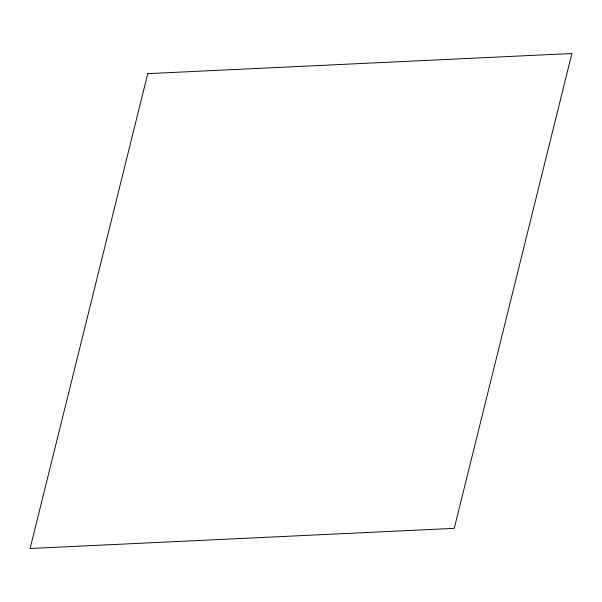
<?xml version="1.0" encoding="UTF-8"?>
<svg xmlns="http://www.w3.org/2000/svg" width="602" height="602" viewBox="0 0 602 602"><rect width="100%" height="100%" fill="white"/><g stroke="black" fill="none" stroke-linecap="round" stroke-linejoin="round"><path stroke-width="0.9" d="M147.753 73.64L30.1 548.497L454.247 528.36L571.9 53.503L147.753 73.64"/></g></svg>
